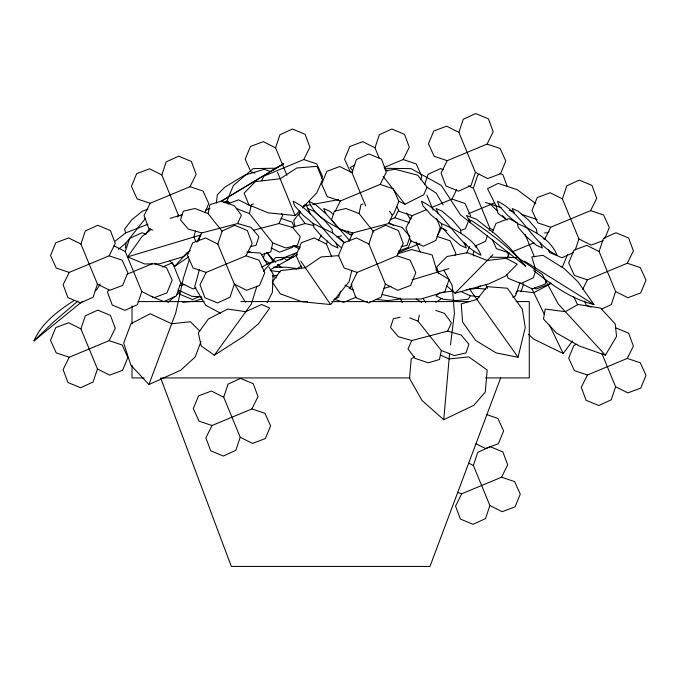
<?xml version="1.0" encoding="UTF-8"?>
<svg xmlns="http://www.w3.org/2000/svg" width="680" height="680" viewBox="0 0 680 680"><rect width="100%" height="100%" fill="white"/><g stroke="black" fill="none" stroke-linecap="round" stroke-linejoin="round"><path stroke-width="1.02" d="M440.631 355.164L449.114 358.921L468.826 356.915L487.203 369.997L485.248 392.105L473.807 405.348L443.742 419.713L449.565 353.753M125.494 247.979L126.029 242.904L145.554 218.237M216.359 203.167L217.311 194.803L224.918 187.085L244.63 175.202L264.256 169.32L270.445 171.53L283.781 163.693L221.646 200.999M450.466 344.887L454.418 313.488L452.2 285.413L443.912 270.173M208.054 213.579L209.95 204.578L221.094 201.263L234.387 205.743L241.383 215.169L237.634 223.542L201.756 232.951L188.292 229.092L180.498 219.878L183.328 211.166L194.99 208.505L208.054 213.579L222.113 231.293M253.64 230.189L279.012 223.542L292.476 227.4L300.271 236.606L297.432 245.319L285.778 247.979L272.714 242.904L249.441 213.579L251.337 204.578L253.359 203.975M272.714 242.904L270.81 251.906L261.698 254.618M373.762 232.058L359.1 213.579L360.995 204.578L363.026 203.975M400.146 317.212L393.346 318.758L390.507 327.471L398.301 336.685L411.765 340.544L447.644 331.135L461.108 334.993L468.902 344.199L466.063 352.911L454.41 355.572L441.346 350.498L418.072 321.173L419.33 315.172M441.346 350.498L439.442 359.499L428.306 362.814L415.004 358.334L408.008 348.916L411.765 340.544M518.058 357.255L525.258 327.548L522.342 309.23L507.39 288.209L487.067 286.654L476.935 299.447L461.261 303.909L462.57 321.997L475.711 340.467L496.085 352.877L518.058 357.255L469.574 289.085M195.457 230.919L193.962 237.023L195.874 241.612M351.764 270.708L349.061 281.75L330.642 304.538L302.099 301.758L280.356 293.87L272.264 282.106L280.644 270.589L305.311 267.733L321.036 256.964L338.852 255.629M199.368 269.739L194.692 286.815L205.743 305.295L220.575 313.233M256.904 286.221L251.379 303.892L214.37 355.207L201.161 345.907L198.356 332.894L208.386 318.988L227.749 309.051L245.76 311.686L261.63 304.487L269.714 308.091L258.298 323.909L243.661 336.421L214.37 355.207M189.44 259.267L183.337 278.315L175.763 312.851L148.929 384.54L130.9 365.228L123.683 343.179L130.959 323.748L150.178 313.743L171.691 323.74L190.408 321.742L199.861 331.185M80.928 244.086L85.28 231.013L97.767 225.292L110.449 230.571L115.26 243.482L109.131 255.816L69.241 272.408L63.112 284.741L67.923 297.653L80.605 302.923L93.092 297.211L97.444 284.138L80.928 244.086L68.638 237.932L55.785 242.76L50.532 255.493L56.228 268.03L69.241 272.408M80.928 328.916L85.28 315.843L97.767 310.131L110.449 315.401L115.26 328.312L109.131 340.646L69.241 357.238L63.112 369.572L67.923 382.483L80.605 387.753L93.092 382.041L97.444 368.968L80.928 328.916L68.638 322.762L55.785 327.59L50.532 340.323L56.228 352.869L69.241 357.238M108.868 289.323L107.457 292.171L112.268 305.082L124.95 310.352L137.436 304.64L141.788 291.567L125.264 251.515L129.625 238.442L142.112 232.73L146.013 234.345M177.684 217.022L178.356 215.007L161.831 174.956L166.183 161.882L178.679 156.17L191.361 161.441L196.163 174.352L190.034 186.685L150.144 203.278L144.024 215.611L148.827 228.523L152.728 230.146M172.847 263.695L180.727 282.803L176.375 295.876L163.888 301.597L151.206 296.319M217.838 244.086L222.19 231.013L234.685 225.292L247.367 230.571L252.169 243.482L246.05 255.816L206.159 272.408L200.031 284.741L204.833 297.653L217.515 302.923L230.01 297.211L234.362 284.138L217.838 244.086L205.555 237.932L192.695 242.76L187.442 255.493L193.137 268.03L206.159 272.408M286.892 175.219L275.587 147.815L279.939 134.742L292.434 129.03L305.116 134.3L309.918 147.212L303.79 159.545L263.899 176.137L261.545 180.88M263.296 258.111L264.971 253.088M223.695 397.197L228.047 384.124L240.533 378.411L253.215 383.681L258.026 396.593L251.898 408.926L212.007 425.519L205.887 437.852L210.69 450.763L223.371 456.034L235.858 450.321L240.219 437.248L223.695 397.197L211.412 391.043L198.552 395.87L193.298 408.603L198.994 421.149L212.007 425.519M331.712 256.81L326.459 244.086L327.462 241.069M365.687 205.887L351.993 172.678L356.346 159.605L368.832 153.893L381.514 159.162L386.325 172.074L380.197 184.407L340.306 200.999L335.121 211.438M379.423 158.584L374.977 147.815L379.329 134.742L391.816 129.03L404.498 134.3L409.309 147.212L403.18 159.545L384.149 167.467M340.637 291.176L338.631 297.211L333.82 299.404M368.883 244.086L373.235 231.013L385.73 225.292L398.412 230.571L403.214 243.482L397.086 255.816L357.195 272.408L351.075 284.741L355.878 297.653L368.56 302.923L381.055 297.211L385.407 284.138L368.883 244.086L356.6 237.932L343.74 242.76L338.487 255.493L344.182 268.03L357.195 272.408M410.609 219.682L411.952 215.662M424.745 184.331L428.094 174.275L440.581 168.555L443.513 169.779M458.881 132.353L463.233 119.281L475.728 113.56L488.41 118.838L493.212 131.75L487.084 144.083L447.193 160.675L441.073 173.009L445.876 185.92L458.558 191.191L471.053 185.478L475.405 172.406L458.881 132.353L446.598 126.2L433.738 131.028L428.485 143.76L434.18 156.298L447.193 160.675M436.628 218.586L440.266 227.4L435.906 240.474L423.419 246.185L410.737 240.916L405.934 228.004L412.054 215.67L426.555 209.635M489.217 230.282L489.889 228.268L473.365 188.215L477.717 175.143L479.638 174.267M487.543 235.305L485.537 241.34L474.963 246.177M520.973 291.856L523.651 283.815M535.653 270.801L533.315 277.839L520.821 283.551L508.138 278.281L506.66 274.303M473.365 465.477L477.717 452.404L490.212 446.683L502.894 451.962L507.696 464.873L501.568 477.207L461.677 493.799L455.558 506.133L460.36 519.044L473.042 524.314L485.537 518.602L489.889 505.529L473.365 465.477L468.639 463.106M575.237 250.01L578.918 238.952L562.402 198.9L566.755 185.827L579.241 180.106L591.923 185.385L596.734 198.296L590.606 210.63L550.715 227.222L544.587 239.555M601.647 309.034L611.252 304.64L615.604 291.567L599.08 251.515L603.44 238.442L615.927 232.73L628.609 238L633.412 250.911L627.292 263.245L587.401 279.837L582.683 289.323M601.902 353.532L615.604 386.741L611.252 399.815L598.757 405.535L586.075 400.256L581.273 387.345L587.401 375.012L627.292 358.42L633.412 346.086L628.609 333.183L615.927 327.904M200.974 341.547L195.211 356.932L180.795 370.175L148.929 384.54M500.659 377.927L429.964 566.44L231.336 566.44L160.642 377.927M205.113 212.415L208.751 203.6L203.056 191.063L190.034 186.685M293.267 245.412L292.459 247.375L279.599 252.195L271.099 247.936M321.7 178.423L322.507 176.46L316.812 163.922L303.79 159.545M420.682 179.401L421.889 176.46L416.202 163.922L403.18 159.545M411.153 240.516L408.332 247.375L398.438 251.081M469.446 218.926L465.4 228.726L460.462 230.579M455.048 255.315L455.855 253.359L450.16 240.814L437.146 236.445L441.388 227.902M474.181 251.226L472.965 254.158L473.841 256.088M475.796 247.307L476.603 245.344M492.363 232.203L496 223.388L508.861 218.56L517.361 222.819M546.644 280.211L545.02 284.129L532.168 288.957L519.885 282.803L515.525 295.876L512.644 297.194M549.933 282.175L549.125 284.129L536.274 288.957L534.378 288.014M567.656 254.337L562.81 266.093L560.83 266.832M604.869 238.315L609.314 227.545L603.627 214.999L590.606 210.63M226.278 202.572L233.41 185.47L253.181 168.631L275.969 168.198M197.999 241.324L201.756 232.951M279.012 223.542L282.769 215.169L281.605 213.596M349.044 241.324L352.801 232.951L388.671 223.542L402.135 227.4L409.929 236.606L407.099 245.319L401.268 246.653M388.671 223.542L392.428 215.169L389.512 211.242M447.644 331.135L451.401 322.753L444.406 313.335L435.854 310.454M466.548 253.138L469.71 246.5M82.391 301.342L34 340.841C41.599 322.966 58.327 310.751 74.154 300.441M389.997 219.75L394.868 217.727L398.642 210.137M432.004 207.374L451.945 199.078L456.662 189.593M506.634 258.723L509.456 253.036L496.442 248.659L492.498 239.98M267.18 302.591L272.365 292.375L273.122 274.057L268.931 267.053M300.704 211.735L298.902 215.169L305.107 223.542L314.032 225.607M302.949 207.459L303.85 205.743L306.833 204.706M196.775 242.174L200.719 235L127.653 256.853L144.611 263.959L159.511 263.84L183.625 256.632L190.315 250.495M318.385 240.363L321.385 235.178M605.379 355.207L616.556 336.421L615.213 323.909L600.652 308.091L578.034 304.487L565.343 311.686L545.198 309.051L543.49 318.988L556.283 332.894L579.105 345.907L605.379 355.207L558.169 303.892L542.292 274.448L517.896 257.601L490.501 257.168M479.672 296.846L470.364 295.74L468.308 299.14L456.764 300.628L443.079 299.26L435.956 295.894L439.917 292.68M100.172 284.172L96.858 289.527L95.217 290.87M408.629 223.227L409.692 221.552M515.737 293.326L517.531 290.708L533.808 292.706L551.59 283.203M127.653 256.853L142.052 236.529L151.198 229.296M528.385 334.254L533.707 339.133L563.227 353.506L572.492 340.909M300.05 212.1L293.769 220.464L294.967 226.491M145.503 234.099L150.025 228.233M263.322 271.379L275.629 257.601L293.097 257.168M169.813 260.805L174.837 266.237L187.451 252.246M197.268 241.366L199.376 239.037M352.147 284.962L349.129 288.277L353.549 290.096M302.37 207.969L316.82 192.78L322.558 179.732L317.118 166.345L296.795 167.994L280.185 178.763L255.365 181.619L244.128 193.137L248.905 204.901L268.03 212.789L295.146 215.569L299.481 211.012M446.548 285.745L455.09 293.182L492.975 254.651M34 340.841L53.431 322.065L77.979 300.976M167.867 302.532L174.981 296.395M176.562 295.035L179.724 292.306M118.447 249.33L126.029 242.904M549.125 231.625L547.57 232.917L544.553 232.892M466.191 289.629L477.071 288.363L480.241 285.796M114.92 241.324L125.562 232.951L147.942 224.23M174.837 266.237L188.7 256.844M435.837 302.32L442.051 298.248M414.622 356.702L411.221 358.921L409.504 378.352L421.949 400.401L443.742 419.713M220.753 201.484L280.151 165.682M296.055 269.195L301.503 265.999M354.484 165.146L350.225 167.56L352.75 170.773M261.724 267.147L267.104 264.172L284.418 258.289L287.07 260.5L296.642 252.662L286.815 256.53L280.517 260.015M270.445 269.697L297.661 254.651M398.421 200.999L404.966 204.213L423.75 194.803L427.031 187.085L417.699 175.202L395.309 169.32L385.305 170.706M199.282 296.488L192.559 299.565L179.877 294.287L178.398 290.317M573.606 252.458L562.079 257.737L549.398 252.467L548.284 249.483M224.4 202.742L227.927 201.263L228.055 203.949M127.1 274.21L152.499 263.653M162.256 267.027L172.465 262.777M468.494 213.707L494.76 202.784M398.225 252.628L419.951 243.593M356.311 297.075L343.638 302.353L334.62 299.327M512.38 251.821L533.995 242.828M543.498 238.875L545.453 238.059M228.616 203.558L238.51 199.844L250.792 205.998M195.984 287.844L193.018 288.957L180.727 282.803M391.68 214.804L393.652 214.055L398.905 201.322L393.219 188.785L380.197 184.407M603.075 240.644L591.209 245.106L578.918 238.952M576.912 344.25L573.937 345.363L568.684 358.096L574.379 370.642L587.401 375.012M223.652 202.3L226.44 201.263L229.933 202.92M147.925 209.168L142.358 211.166L131.716 219.878L124.602 229.092L125.562 232.951M205.283 210.171L209.916 208.505M201.85 298.902L194.93 301.113L182.656 302.302M397.757 253.81L411.663 249.585L432.131 254.906L437.257 272.195L449.114 279.539L444.788 291.805L421.048 299.013L401.71 299.132L382.219 294.482M384.013 288.371L391.043 286.238M412.139 279.828L448.944 268.642M170.085 218.339L182.197 214.71M291.83 227.4L305.107 223.542M455.09 293.182L489.098 283.773L505.529 276.054L517.216 264.172L506.2 258.289L487.22 260.5L467.551 252.662L446.981 256.53L436.704 266.976L438.523 273.657M179.673 285.702L184.781 284.512M250.223 246.653L256.054 245.319L258.885 236.606L251.09 227.4L237.634 223.542M303.714 206.031L310.624 204.765M312.698 204.391L338.666 199.623M336.447 236.784L341.615 235.832M349.885 234.32L352.979 233.75M399.339 299.14L387.796 300.628L376.219 299.464M441.889 292.451L453.688 291.082M138.066 301.589L204.008 301.589M240.907 301.589L307.42 301.589M331.704 301.589L367.6 301.589M369.716 301.589L470.05 301.589M516.179 301.589L529.287 301.589L529.287 377.927L485.613 377.927M144.109 377.927L132.013 377.927L132.013 365.202M161.84 377.927L409.836 377.927M273.36 267.197L286.807 267.24L298.877 268.821M385.024 168.308L411.111 168.631L441.346 185.47L460.547 214.922L525.597 266.237L509.439 247.452L496.306 234.94L476.238 219.113L466.488 215.518L470.424 222.717L470.713 220.082C490.722 233.189 510.136 247.851 525.597 266.237M272.697 275.4L276.913 275.459M246.84 252.119L260.55 253.036L267.359 264.418M201.9 296.99L191.87 296.319L178.041 289.926M477.071 288.363L485.988 289.094M270.181 270.547L280.075 271.915M293.31 245.726L300.356 247.163M593.954 304.538C571.26 299.106 551.803 284.835 533.758 270.589L535.135 267.733L531.751 256.964L542.954 255.315L564.349 268.702L577.915 281.75L593.954 304.538L524.603 261.146M352.801 232.951L339.337 229.092L331.543 219.878L334.373 211.166L346.035 208.505L359.1 213.579M485.427 202.436L501.168 207.638M509.167 210.281L514.165 211.939M521.16 214.251L537.149 219.538M487.084 144.083L500.106 148.453L505.801 160.999L500.548 173.731L487.688 178.559L475.405 172.406M550.715 227.222L537.702 222.845L532.006 210.307L537.26 197.574L550.111 192.746L562.402 198.9M451.945 199.078L464.967 203.447L470.654 215.994M627.292 263.245L640.305 267.614L646 280.16L640.747 292.893L627.887 297.721L615.604 291.567M352.274 172.44L350.276 171.768L344.582 159.222L349.834 146.489L362.695 141.661L374.977 147.815M412.054 215.67L399.041 211.293L396.848 206.474M587.401 279.837L574.379 275.468L568.684 262.922L573.937 250.189L586.798 245.361L599.08 251.515M394.868 217.727L407.889 222.097M340.306 200.999L327.293 196.631L321.598 184.084L326.85 171.351L339.702 166.523L351.993 172.678M254.889 173.111L250.886 171.768L245.191 159.222L250.444 146.489L263.304 141.661L275.587 147.815M397.086 255.816L410.108 260.185L415.803 272.731L410.55 285.464L397.69 290.284L385.407 284.138M281.001 218.399L292.017 222.097L294.21 226.925M627.292 358.42L640.305 362.797L646 375.334L640.747 388.067L627.887 392.896L615.604 386.741M150.144 203.278L137.131 198.908L131.435 186.362L136.689 173.63L149.549 168.81L161.831 174.956M248.276 251.379L252.076 252.662M246.05 255.816L259.063 260.185L264.758 272.731L259.505 285.464L246.644 290.284L234.362 284.138M154.479 263.585L166.489 267.614L172.184 280.16L166.931 292.893L154.071 297.721L141.788 291.567M109.131 255.816L122.154 260.185L127.84 272.731L122.587 285.464L109.735 290.284L97.444 284.138M486.914 414.715L497.93 418.421L503.625 430.958L498.372 443.692L485.512 448.519L476.06 443.785M109.131 340.646L122.154 345.015L127.84 357.561L122.587 370.294L109.735 375.122L97.444 368.968M501.568 477.207L514.59 481.576L520.285 494.122L515.032 506.855L502.171 511.683L489.889 505.529M251.898 408.926L264.92 413.296L270.606 425.841L265.353 438.575L252.501 443.402L240.219 437.248M457.674 492.456L461.677 493.799M236.368 208.505L249.441 213.579M409.666 317.909L418.072 321.173M499.962 173.485L502.894 174.701L507.331 186.618M464.262 243.406L466.216 244.222M590.954 307.105L586.075 305.082L584.604 301.104M460.131 291.244L470.364 295.74M293.131 245.939L299.795 249.025M517.497 223.542C532.721 230.214 550.604 238.858 557.056 255.221C532.236 243.44 522.333 213.044 497.513 201.263L498.942 205.743L507.39 215.169L517.497 223.542L518.202 227.4L526.226 236.606L536.452 245.319L542.385 247.979L540.243 242.904M441.43 223.542C456.654 230.214 474.546 238.858 480.998 255.221C456.169 243.44 446.267 213.044 421.447 201.263L422.875 205.743L431.324 215.169L441.43 223.542L441.966 226.431M351.671 235.526C336.668 225.989 315.716 219.649 308.992 201.263L315.503 204.578L325.805 213.579L349.673 240.575M341.445 247.75C323.944 233.869 313.888 211.055 293.165 201.263L294.593 205.743L303.042 215.169L313.149 223.542L332.724 232.951L344.241 242.887M468.639 185.852L473.365 188.215M489.889 228.268L493.671 230.163M440.266 227.4L446.879 230.715M435.854 269.969L437.741 270.921M326.459 244.086L314.177 237.932L301.317 242.76L296.063 255.493L301.758 268.03M344.87 285.082L350.54 287.921M178.356 215.007L180.243 215.959M113.925 245.837L125.264 251.515M264.061 260.159L270.47 263.483M272.646 275.952L276.403 277.899M388.943 222.632L393.312 225.42M416.211 298.996L421.575 302.413M426.462 186.804L436.194 193.137L443.156 204.901M277.491 264.588L281.851 267.563M384.378 168.589L387.829 170.986M304.784 204.357L306.468 205.53L310.361 214.005M507.178 220.074L497.998 213.333L496.171 205.989L487.526 188.7L498.142 183.379L517.302 189.712L535.789 203.6M275.961 266.33L277.627 267.597M333.54 214.514L329.604 211.166L323.672 208.505L325.805 213.579M338.495 237.277L344.786 242.641M490.059 203.966L497.752 211.225M502.367 215.577L505.435 218.475M266.433 252.356L275.621 262.301M277.738 264.596L280.56 267.656M442.808 228.166L450.16 236.606L460.385 245.319L466.318 247.979L464.185 242.904M383.146 176.434L404.966 204.213M300.773 261.146L330.642 304.538M437.3 270.75L438.473 272.493M422.85 298.265L425.791 302.617M267.138 252.288L273.13 261.613M406.504 212.908L410.227 219.002M234.6 284.147L245.403 302.209M573.58 296.412L577.609 304.742M531.667 288.277L544.383 314.56M549.44 325.006L563.227 353.506M400.044 297.849L402.237 302.676M514.327 213.579L512.185 208.505L518.117 211.166L528.351 219.878L536.367 229.092L537.072 232.951M438.26 213.579L436.118 208.505L442.051 211.166L452.285 219.878L460.3 229.092L461.006 232.951M335.894 242.904L338.036 247.979L332.103 245.319L321.878 236.606L313.854 227.4L313.149 223.542M309.978 213.579L307.836 208.505L313.769 211.166L324.003 219.878L332.019 229.092L332.724 232.951M525.173 234.489L534.438 256.947M506.991 251.549L508.963 256.326M426.964 195.168L433.143 210.137M416.058 241.97L420.24 252.11M277.508 172.176L295.146 215.569M485.919 284.401L487.398 288.371M348.202 231.022L348.559 232.951M132.013 305.83L132.013 323.858"/></g></svg>
